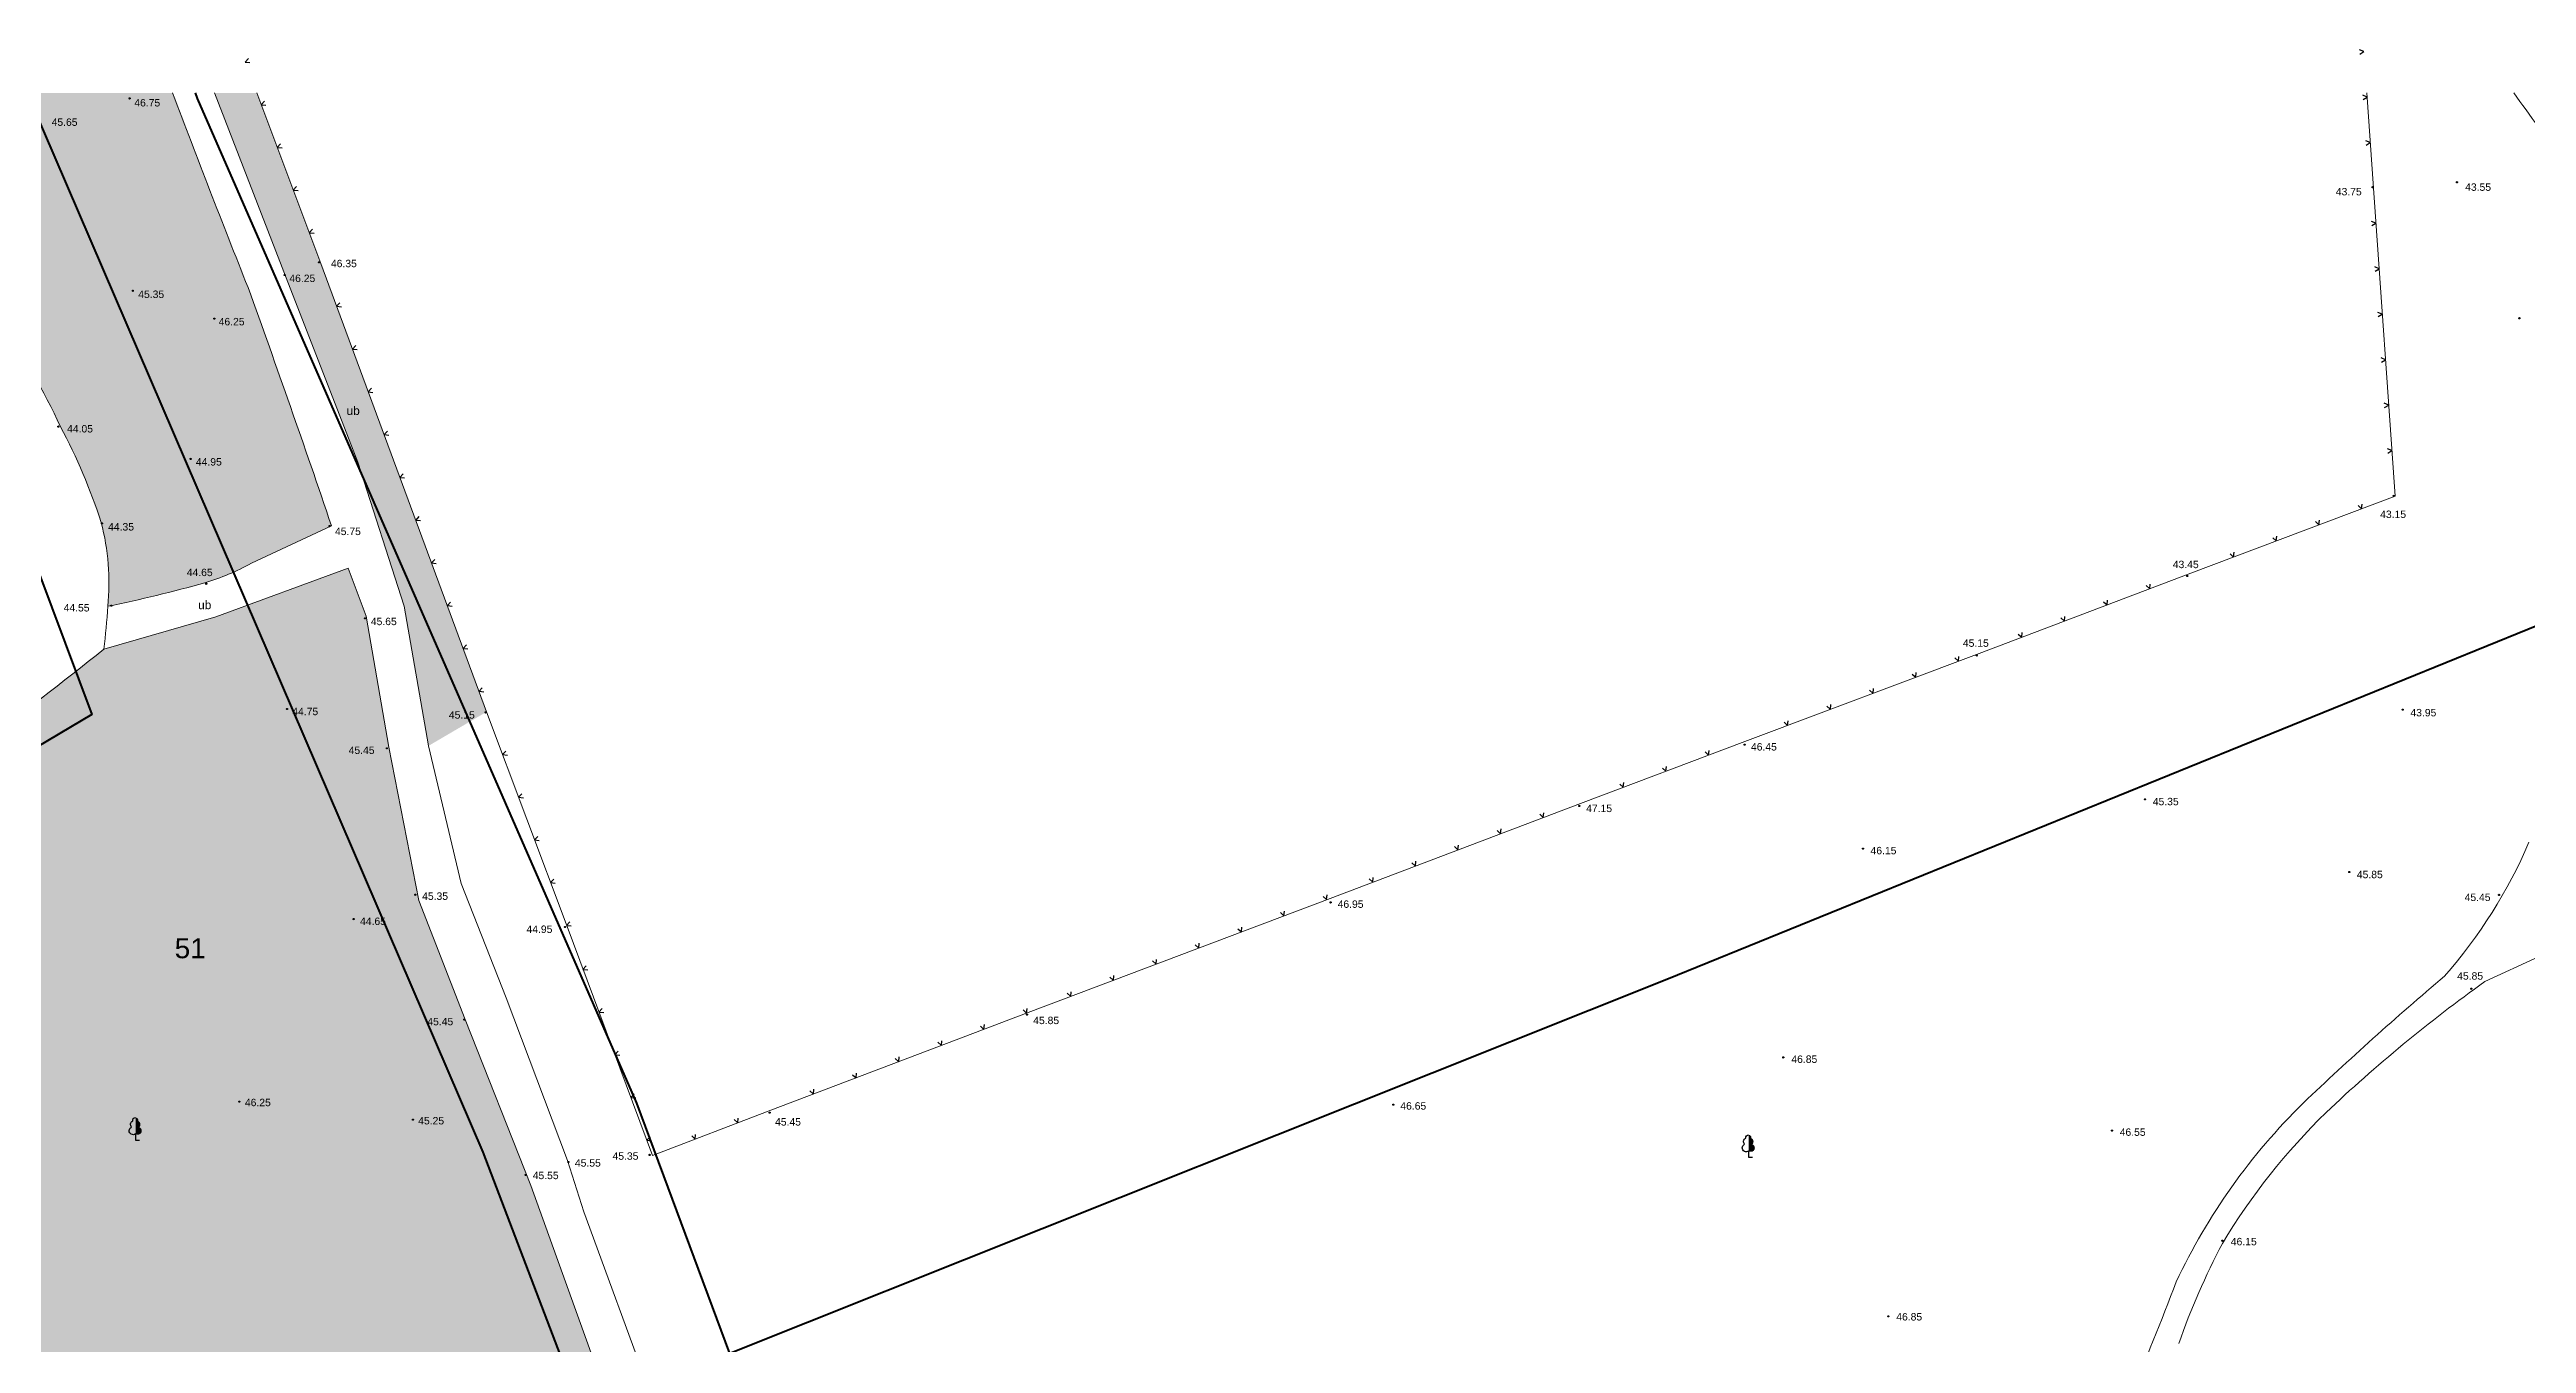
# Model space of a CAD drawing. Header units: metres. Extents: x 363857 to 365179, y 5807840 to 5809004.
# Drawn here: x 364560.7 to 364777.9, y 5808890.3 to 5809003.8 of the extents above; entities that cross this region are included whole.
import ezdxf

# ---------------------------------------------------------------- set-up
doc = ezdxf.new("R2010")
doc.units = ezdxf.units.M
doc.header["$LTSCALE"] = 0.5
doc.linetypes.add('LF11.26', pattern=[0])
doc.layers.get('0').update_dxf_attribs({"color": 1, "linetype": 'CONTINUOUS'})
for name, color, linetype in [('Flurstücksgrenze', 5, 'CONTINUOUS'), ('Stk.Befestigungsarten', 1, 'CONTINUOUS'), ('Stk.Einfriedungen', 1, 'CONTINUOUS'), ('Stk.Geländehöhen', 1, 'CONTINUOUS'), ('Stk.Topografie allgemein', 1, 'CONTINUOUS'), ('Stk.Waldflächen', 1, 'CONTINUOUS')]:
    doc.layers.add(name, color=color, linetype=linetype)
doc.styles.add('TA  11.0401.0000', font='Arial.ttf')

# ---------------------------------------------------------------- blocks, each defined once
blk = doc.blocks.new('S11..378')
at = {"color": 0, "lineweight": -2}
blk.add_lwpolyline([(-0.025, 0.05), (0, 0), (0.025, 0.05)], dxfattribs=at)
blk = doc.blocks.new('Geländehöhe')
at = {"color": 0, "lineweight": -2}
for points in [[(0.0087, -0.005, -0.5773503), (-0.0087, -0.005, -0.5773503), (0, 0.01, -0.5773503)], [(0.0043, -0.0025, -0.5773503), (-0.0043, -0.0025, -0.5773503), (0, 0.005, -0.5773503)]]:
    blk.add_lwpolyline(points, format="xyb", close=True, dxfattribs=at)
blk = doc.blocks.new('S11..150')
at = {"lineweight": -2}
blk.add_hatch(color=0, dxfattribs=at).paths.add_polyline_path([(0, 0.055), (0, 0.2), (0.0074, 0.199), (0.0142, 0.196), (0.0197, 0.191), (0.0236, 0.1846), (0.0254, 0.1774), (0.025, 0.17), (0.0326, 0.1648), (0.0386, 0.1578), (0.0426, 0.1495), (0.0442, 0.1404), (0.0435, 0.1312), (0.0403, 0.1225), (0.035, 0.115), (0.0434, 0.1099), (0.0501, 0.1026), (0.0545, 0.0938), (0.0562, 0.0841), (0.0552, 0.0743), (0.0515, 0.0652), (0.0454, 0.0575), (0.0373, 0.0517), (0.028, 0.0485), (0.0182, 0.048), (0.0086, 0.0502)], flags=0)
at = {"color": 0, "lineweight": -2}
blk.add_lwpolyline([(0, 0.055, -1.1324178), (-0.035, 0.115, -0.4985403), (-0.025, 0.17, -0.4807787), (0, 0.2)], format="xyb", dxfattribs=at)
blk.add_lwpolyline([(0, 0.055), (0, 0), (0.035, 0)], dxfattribs=at)

msp = doc.modelspace()

# ---------------------------------------------------------------- hatches: boundary and pattern name
at = {"layer": 'Stk.Befestigungsarten', "lineweight": 18, "true_color": 0xdcbe9c}
msp.add_hatch(color=31, dxfattribs=at).paths.add_polyline_path([(364578.8493, 5809000), (364584.4586, 5808985.0312), (364599.0085, 5808945.7067), (364593.905, 5808942.7159), (364591.787, 5808954.9791), (364587.706, 5808967.6104), (364581.4176, 5808983.7865), (364575.1444, 5809000)], flags=0)
at = {"layer": 'Stk.Waldflächen', "lineweight": 18, "true_color": 0xb3ff7f}
for points in [[(364537.1759, 5808991.0124), (364533.885, 5809000), (364571.4655, 5809000, 0.00427227), (364578.0781, 5808982.9274, -0.00515574), (364585.402, 5808962.0108), (364578.3769, 5808958.7421, -0.05453113), (364574.2865, 5808957.0265, -0.01857017), (364565.7758, 5808954.9633, 0.09103193), (364565.1939, 5808962.3199, 0.0453902), (364561.6222, 5808970.7118, 0.06415515), (364556.1266, 5808979.6906, 0.07673971), (364546.8036, 5808987.1296, 0.05247744)], [(364543.3621, 5808934.2208, 0.0075228), (364565.4287, 5808951.1972), (364575.25, 5808954.0287), (364586.8553, 5808958.3114), (364588.435, 5808954.0866), (364590.4322, 5808942.593), (364593.0575, 5808929.1489), (364597.1288, 5808918.7057), (364602.8815, 5808904.1395), (364609.7411, 5808885.0519, -0.19836042), (364608.5857, 5808877.4607, -0.08284953), (364598.5783, 5808867.1112, -0.00959953), (364590.9764, 5808862.284), (364573.3367, 5808851.2244), (364570.0866, 5808859.1828, 0.13617019), (364567.2935, 5808863.3598, 0.06428019), (364556.9821, 5808870.7087, -0.08047499), (364547.7372, 5808879.206, -0.06261826), (364532.4956, 5808899.5766), (364522.4377, 5808918.8018, -0.37383373), (364525.0574, 5808925.6327, 0.00586203)]]:
    msp.add_hatch(color=71, dxfattribs=at).paths.add_polyline_path(points, flags=0)

# ---------------------------------------------------------------- linework, layer by layer
at = {"layer": 'Flurstücksgrenze', "color": 7, "linetype": 'Continuous', "lineweight": 40}
for p, q in [((364559.053, 5808999.156), (364598.676, 5808907.072)), ((364598.676, 5808907.072), (364610.569, 5808875.908))]:
    msp.add_line(p, q, dxfattribs=at)
msp.add_lwpolyline([(364780.6018, 5809000), (364792.428, 5808958.78), (364702.535, 5808922.216), (364620.348, 5808889.407), (364612.171, 5808911.38), (364573.642, 5808999.498), (364573.4705, 5809000)], dxfattribs=at)
msp.add_lwpolyline([(364326.5, 5808913.834), (364331.285, 5808927.945), (364357.685, 5808982.649), (364367.468, 5808987.812), (364549.234, 5808985.911), (364564.375, 5808945.456), (364516.238, 5808916.894), (364565.358, 5808853.321), (364490.56, 5808806.174), (364457.595, 5808857.973), (364430.991, 5808845.416), (364409.17, 5808864.795), (364390.524, 5808871.666), (364365.25, 5808907.63), (364343.113, 5808895.309), (364326.5, 5808913.834)], close=True, dxfattribs=at)
at = {"layer": 'Stk.Einfriedungen', "color": 7, "linetype": 'LF11.26', "lineweight": 18}
for p, q in [((364578.8493, 5809000), (364584.4586, 5808985.0312)), ((364764.5111, 5808991.6456), (364763.927, 5809000)), ((364766.399, 5808964.6255), (364764.5111, 5808991.6456)), ((364584.4586, 5808985.0312), (364599.0085, 5808945.7067)), ((364748.4918, 5808957.867), (364766.399, 5808964.6255)), ((364729.9222, 5808950.8284), (364748.4918, 5808957.867)), ((364709.3811, 5808943.1007), (364729.9222, 5808950.8284)), ((364599.0085, 5808945.7067), (364606.0582, 5808926.8594)), ((364694.9625, 5808937.6717), (364709.3811, 5808943.1007)), ((364672.9877, 5808929.3408), (364694.9625, 5808937.6717)), ((364646.5004, 5808919.3154), (364672.9877, 5808929.3408)), ((364606.0582, 5808926.8594), (364613.5631, 5808906.7949)), ((364623.9338, 5808910.7519), (364646.5004, 5808919.3154)), ((364613.5631, 5808906.7949), (364623.9338, 5808910.7519))]:
    msp.add_line(p, q, dxfattribs=at)
at = {"layer": 'Stk.Topografie allgemein', "color": 7, "linetype": 'Continuous', "lineweight": 9}
for p, q in [((364575.1444, 5809000), (364581.4176, 5808983.7865)), ((364581.4176, 5808983.7865), (364587.706, 5808967.6104, 45.846)), ((364587.706, 5808967.6104, 45.846), (364591.787, 5808954.9791)), ((364578.3769, 5808958.7421), (364585.402, 5808962.0108)), ((364591.787, 5808954.9791), (364593.905, 5808942.7159)), ((364593.905, 5808942.7159), (364596.7672, 5808930.6485)), ((364596.7672, 5808930.6485), (364600.7342, 5808920.6071)), ((364778.9808, 5808924.2182), (364774.2839, 5808922.0445)), ((364600.7342, 5808920.6071), (364606.0965, 5808906.3532)), ((364606.0965, 5808906.3532), (364607.5241, 5808901.8353)), ((364607.5241, 5808901.8353), (364613.4232, 5808885.8296))]:
    msp.add_line(p, q, dxfattribs=at)
msp.add_lwpolyline([(364543.3621, 5808934.2208, 0.0075228), (364565.4287, 5808951.1972), (364575.25, 5808954.0287), (364586.8553, 5808958.3114), (364588.435, 5808954.0866), (364590.4322, 5808942.593), (364593.0575, 5808929.1489), (364597.1288, 5808918.7057), (364602.8815, 5808904.1395), (364609.7411, 5808885.0519, -0.19836042), (364608.5857, 5808877.4607, -0.08284953), (364598.5783, 5808867.1112, -0.00959953), (364590.9764, 5808862.284), (364573.3367, 5808851.2244), (364570.0866, 5808859.1828, 0.13617019), (364567.2935, 5808863.3598, 0.06428019), (364556.9821, 5808870.7087, -0.08047499), (364547.7372, 5808879.206, -0.06261826), (364532.4956, 5808899.5766), (364522.4377, 5808918.8018, -0.37383373), (364525.0574, 5808925.6327, 0.00586203), (364543.3621, 5808934.2208)], format="xyb", close=True, dxfattribs=at)
for centre, radius, start, end in [((365573.7898, 5809378.4063), 1071.3755, 200.6829667, 201.6620927), ((364268.3605, 5808637.8561), 624.25, 34.7882384, 35.4594344), ((363567.5288, 5808617.3453), 1074.6442, 18.7067876, 19.8883857), ((364524.0298, 5808953.8741), 41.191, 24.127721, 38.810875), ((364517.2824, 5808946.8842), 50.3366, 17.857456, 28.252989), ((364545.4489, 5808957.0568), 20.4344, 354.119813, 14.925449), ((364568.4899, 5808976.5811), 20.3957, 286.511581, 298.996829), ((364542.265, 5809070.5302), 117.9342, 281.499255, 285.754736), ((364509.8291, 5808958.2205), 56.0414, 352.800525, 356.667975), ((364737.5473, 5808951.656), 44.1656, 318.735978, 336.799226), ((364956.498, 5808703.4866), 287.1983, 130.298815, 133.625029), ((364851.508, 5808814.1806), 132.6581, 125.60039, 133.408761), ((364796.2378, 5808872.6728), 54.1649, 134.386672, 154.840837), ((364800.5515, 5808869.4174), 57.5207, 134.345444, 148.966968), ((364808.2936, 5808868.9567), 64.4926, 152.163799, 160.679673), ((364484.1166, 5808995.9441), 281.5453, 334.643632, 339.142265)]:
    msp.add_arc(centre, radius, start, end, dxfattribs=at)

# ---------------------------------------------------------------- block references
at = {"layer": 'Stk.Einfriedungen', "color": 7, "xscale": 7.5, "yscale": 7.5}
for p, rotation in [((364763.6742, 5809003.6164), 93.999), ((364577.834, 5809002.7094), 290.543), ((364579.2376, 5808998.9638), 290.543), ((364763.9532, 5808999.6261), 93.999), ((364580.6412, 5808995.2182), 290.543), ((364764.2321, 5808995.6359), 93.999), ((364582.0448, 5808991.4725), 290.543), ((364764.7262, 5808988.5671), 93.99699999999999), ((364583.4484, 5808987.7269), 290.543), ((364765.005, 5808984.5769), 93.99699999999999), ((364585.8466, 5808981.2798), 290.304), ((364765.2838, 5808980.5866), 93.99699999999999), ((364587.2346, 5808977.5283), 290.304), ((364765.5626, 5808976.5963), 93.99699999999999), ((364588.6227, 5808973.7768), 290.304), ((364765.8414, 5808972.606), 93.99699999999999), ((364590.0107, 5808970.0254), 290.304), ((364766.1202, 5808968.6158), 93.99699999999999), ((364591.3987, 5808966.2739), 290.304), ((364592.7867, 5808962.5225), 290.304), ((364759.7188, 5808962.1043), 20.677), ((364763.4611, 5808963.5167), 20.677), ((364755.9765, 5808960.6918), 20.677), ((364594.1748, 5808958.771), 290.304), ((364752.2341, 5808959.2794), 20.677), ((364744.8835, 5808956.4993), 20.759), ((364595.5628, 5808955.0196), 290.304), ((364737.4029, 5808953.6639), 20.759), ((364741.1432, 5808955.0816), 20.759), ((364596.9508, 5808951.2681), 290.304), ((364733.6625, 5808952.2461), 20.759), ((364724.3564, 5808948.7345), 20.617), ((364728.1002, 5808950.143), 20.617), ((364598.3388, 5808947.5167), 290.304), ((364720.6126, 5808947.3261), 20.617), ((364713.1249, 5808944.5092), 20.617), ((364716.8688, 5808945.9176), 20.617), ((364600.4098, 5808941.9602), 290.508), ((364702.4494, 5808940.4907), 20.633), ((364706.1928, 5808941.9002), 20.633), ((364601.8112, 5808938.2137), 290.508), ((364698.7059, 5808939.0812), 20.633), ((364691.6889, 5808936.4306), 20.762), ((364603.2126, 5808934.4672), 290.508), ((364684.2084, 5808933.5947), 20.762), ((364687.9486, 5808935.0127), 20.762), ((364680.4682, 5808932.1767), 20.762), ((364604.6139, 5808930.7207), 290.508), ((364672.6874, 5808929.2271), 20.732), ((364676.7279, 5808930.7588), 20.762), ((364668.9464, 5808927.8112), 20.732), ((364606.0152, 5808926.9742), 290.508), ((364661.4644, 5808924.9792), 20.732), ((364665.2054, 5808926.3952), 20.732), ((364607.4595, 5808923.1129), 290.508), ((364657.7234, 5808923.5633), 20.732), ((364650.2414, 5808920.7314), 20.732), ((364653.9824, 5808922.1473), 20.732), ((364608.8609, 5808919.3664), 290.508), ((364646.3725, 5808919.2669), 20.781), ((364638.8929, 5808916.4285), 20.781), ((364642.6327, 5808917.8477), 20.781), ((364610.2622, 5808915.6199), 290.508), ((364635.1532, 5808915.0094), 20.781), ((364611.6635, 5808911.8734), 290.508), ((364627.6736, 5808912.1711), 20.781), ((364631.4134, 5808913.5902), 20.781), ((364621.0375, 5808909.6468), 20.885), ((364613.0649, 5808908.1269), 290.508), ((364617.3003, 5808908.2208), 20.885)]:
    msp.add_blockref('S11..378', p, dxfattribs=dict(at, rotation=rotation))
at = {"layer": 'Stk.Geländehöhen', "color": 7, "xscale": 5, "yscale": 5}
for p in [(364567.6856, 5808999.5096, 46.746), (364764.4256, 5808991.7256, 43.746), (364771.8232, 5808992.1621, 43.546), (364581.2914, 5808984.0188, 46.246), (364584.3045, 5808985.1376, 46.346), (364567.9739, 5808982.6383, 45.346), (364575.1218, 5808980.1988, 46.246), (364777.3091, 5808980.2366, 43.046), (364561.4496, 5808970.7327, 44.046), (364573.0436, 5808967.897, 44.946), (364766.2834, 5808964.6516, 43.146), (364565.2572, 5808962.2289, 44.346), (364585.2333, 5808961.9957, 45.746), (364574.4082, 5808956.9355, 44.646), (364748.175, 5808957.6173, 43.446), (364566.0804, 5808955.011, 44.546), (364588.3416, 5808953.9043, 45.646), (364729.7122, 5808950.6472, 45.146), (364581.5022, 5808945.9493, 44.746), (364598.9093, 5808945.6458, 45.146), (364767.0741, 5808945.891, 43.946), (364709.3489, 5808942.8245, 46.446), (364590.2534, 5808942.5036, 45.446), (364694.8378, 5808937.4559, 47.146), (364744.4658, 5808938.0298, 45.346), (364719.7346, 5808933.7065, 46.146), (364592.752, 5808929.6526, 45.346), (364762.3803, 5808931.6467, 45.846), (364775.5231, 5808929.6487, 45.446), (364587.3419, 5808927.5211, 44.646), (364673.0271, 5808928.9813, 46.946), (364605.8782, 5808926.8263, 44.946), (364773.0892, 5808921.4059, 45.846), (364597.0509, 5808918.7105, 45.446), (364646.4017, 5808919.1464, 45.846), (364712.7368, 5808915.3843, 46.846), (364577.3161, 5808911.5096, 46.246), (364623.8288, 5808910.546, 45.446), (364678.5319, 5808911.2355, 46.646), (364592.5376, 5808909.9244, 45.246), (364741.5744, 5808908.9733, 46.546), (364606.1812, 5808906.2144, 45.546), (364613.2949, 5808906.8362, 45.346), (364602.4445, 5808905.0802, 45.546), (364751.2551, 5808899.3019, 46.146), (364721.952, 5808892.6706, 46.846)]:
    msp.add_blockref('Geländehöhe', p, dxfattribs=at)
at = {"layer": 'Stk.Waldflächen', "color": 7, "xscale": 9.85, "yscale": 9.85}
for p in [(364568.2083, 5808908.1382), (364709.6961, 5808906.6313)]:
    msp.add_blockref('S11..150', p, dxfattribs=at)

# ---------------------------------------------------------------- texts
at = {"layer": 'Flurstücksgrenze', "color": 7, "lineweight": 35, "insert": (364571.6455, 5808924.063), "char_height": 1.75, "attachment_point": 7, "line_spacing_factor": 0.84, "style": 'TA  11.0401.0000'}
msp.add_mtext('51', dxfattribs=at)
at = {"layer": 'Stk.Befestigungsarten', "color": 7, "lineweight": 18, "char_height": 0.75, "attachment_point": 7, "line_spacing_factor": 0.84, "style": 'TA  11.0401.0000'}
for insert in [(364586.7157, 5808971.7391), (364573.6955, 5808954.6991)]:
    msp.add_mtext('ub', dxfattribs=dict(at, insert=insert))
at = {"layer": 'Stk.Geländehöhen', "color": 7, "lineweight": 18, "char_height": 0.65, "attachment_point": 7, "line_spacing_factor": 0.84, "style": 'TA  11.0401.0000'}
for s, insert in [('46.75', (364568.105, 5808998.8)), ('45.65', (364560.85, 5808997.1)), ('43.75', (364761.205, 5808991)), ('43.55', (364772.55, 5808991.4)), ('46.25', (364581.705, 5808983.4)), ('46.35', (364585.35, 5808984.7)), ('45.35', (364568.45, 5808982)), ('46.25', (364575.505, 5808979.6)), ('44.05', (364562.205, 5808970.2)), ('44.95', (364573.505, 5808967.3)), ('44.35', (364565.805, 5808961.6)), ('43.15', (364765.095, 5808962.7)), ('45.75', (364585.705, 5808961.2)), ('44.65', (364572.705, 5808957.6)), ('43.45', (364746.905, 5808958.3)), ('44.55', (364561.905, 5808954.5)), ('45.65', (364588.85, 5808953.3)), ('45.15', (364728.495, 5808951.4)), ('44.75', (364581.96, 5808945.4)), ('45.15', (364595.695, 5808945.1)), ('43.95', (364767.75, 5808945.3)), ('45.45', (364586.905, 5808942)), ('46.45', (364709.905, 5808942.3)), ('47.15', (364695.45, 5808936.9)), ('45.35', (364745.15, 5808937.5)), ('46.15', (364720.395, 5808933.2)), ('45.85', (364763.05, 5808931.1)), ('45.35', (364593.35, 5808929.2)), ('45.45', (364772.505, 5808929.1)), ('44.65', (364587.905, 5808927)), ('46.95', (364673.65, 5808928.5)), ('44.95', (364602.505, 5808926.3)), ('45.85', (364771.85, 5808922.2)), ('45.45', (364593.805, 5808918.2)), ('45.85', (364646.95, 5808918.3)), ('46.85', (364713.45, 5808914.9)), ('46.25', (364577.805, 5808911.1)), ('45.25', (364593.005, 5808909.5)), ('45.45', (364624.305, 5808909.4)), ('46.65', (364679.15, 5808910.8)), ('46.55', (364742.25, 5808908.5)), ('45.55', (364606.75, 5808905.8)), ('45.35', (364610.05, 5808906.4)), ('45.55', (364603.05, 5808904.7)), ('46.15', (364751.995, 5808898.9)), ('46.85', (364722.65, 5808892.3))]:
    msp.add_mtext(s, dxfattribs=dict(at, insert=insert))

doc.saveas('drawing.dxf')
